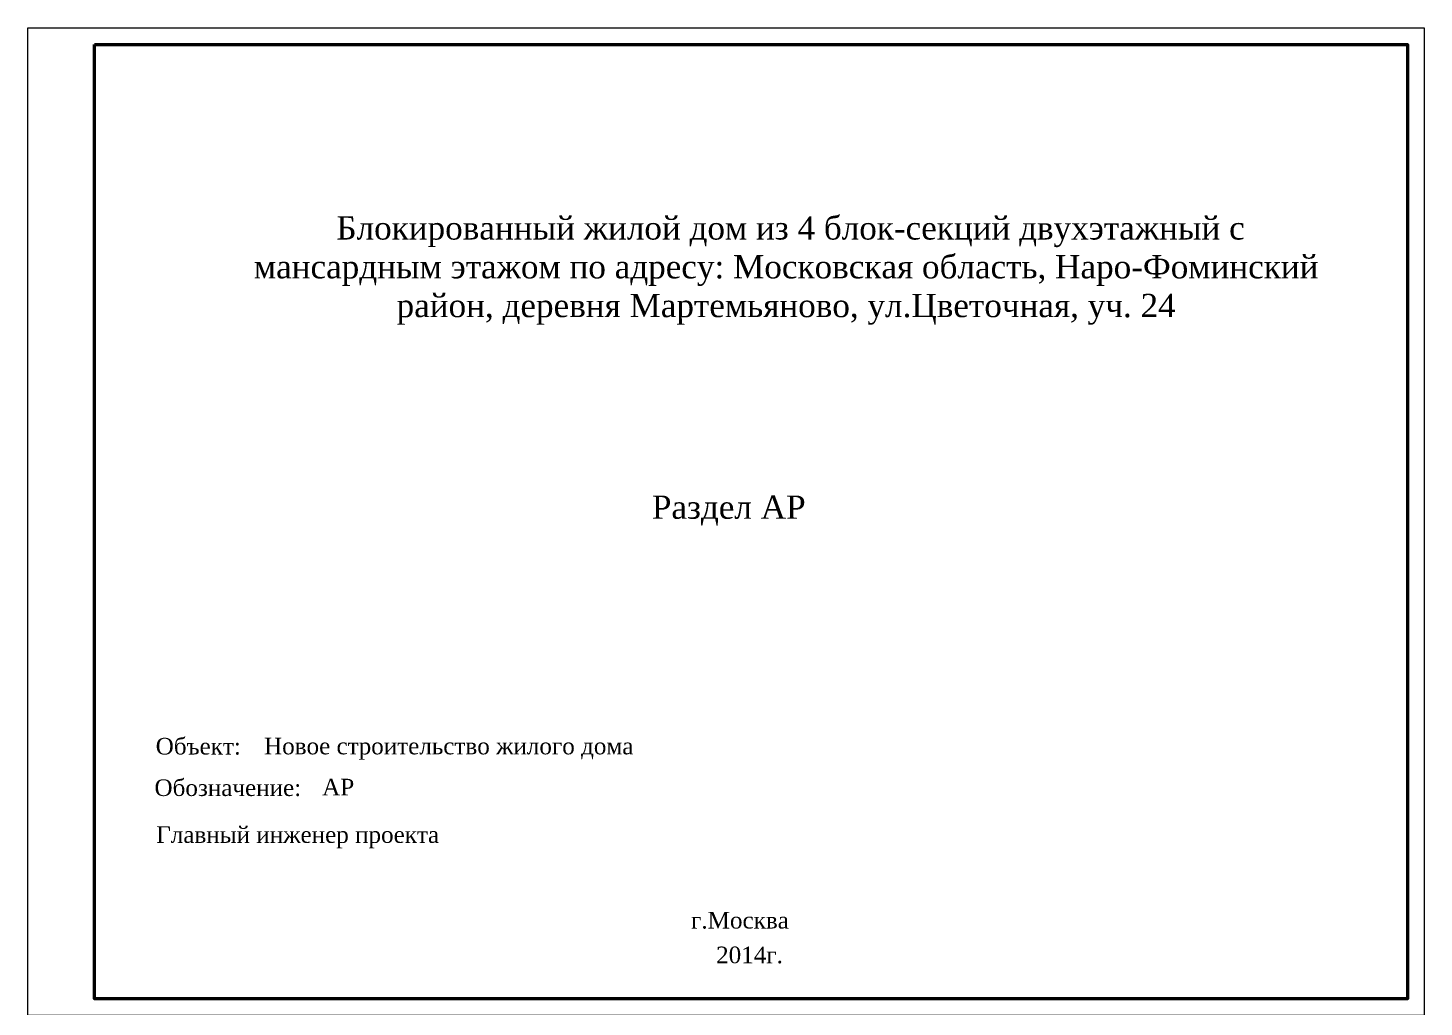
# Model space of a CAD drawing. Header units: millimetres. Extents: x -56498 to 234605, y -296269 to -29969.
# Drawn here: x 150605 to 192605, y -88619 to -59169 of the extents above; entities that cross this region are included whole.
import ezdxf

# ---------------------------------------------------------------- set-up
doc = ezdxf.new("R2010")
doc.units = ezdxf.units.MM
doc.header["$LTSCALE"] = 100
for name, color, linetype, lineweight in [('0.3', 7, 'Continuous', 30), ('0.5', 7, 'Continuous', 50), ('Штрихування 0.09', 253, 'Continuous', 9)]:
    doc.layers.add(name, color=color, linetype=linetype, lineweight=lineweight)
doc.styles.add('р', font='times.ttf')

msp = doc.modelspace()

# ---------------------------------------------------------------- linework, layer by layer
at = {"layer": '0.3', "color": 7, "extrusion": (1, 0, 0), "elevation": 192104.617}
msp.add_lwpolyline([(-82868.985, 0), (-88368.985, 0)], dxfattribs=at)
msp.add_lwpolyline([(-82868.985, 0), (-88368.985, 0)], dxfattribs=at)
at = {"layer": '0.5', "color": 0}
msp.add_lwpolyline([(152604.617, -59668.985), (192104.617, -59668.985), (192104.617, -88368.985), (152604.617, -88368.985)], close=True, dxfattribs=at)
at = {"layer": 'Штрихування 0.09'}
msp.add_lwpolyline([(150604.617, -59168.985), (192604.617, -59168.985), (192604.617, -88868.985), (150604.617, -88868.985)], close=True, dxfattribs=at)

# ---------------------------------------------------------------- texts
at = {"layer": '0.5', "style": 'р'}
for s, height, p in [('Раздел АР', 700, (169375.065, -73933.124)), ('Объект: ', 500, (154448.385, -81023.154)), ('Новое строительство жилого дома', 500, (157707.816, -81017.233)), ('Обозначение:', 500, (154411.254, -82270.044)), ('АР', 500, (159455.985, -82251.97)), ('Главный инженер проекта                                                   ', 500, (154466.396, -83681.22)), ('г.Москва', 500, (170553.946, -86257.112)), ('2014г.', 500, (171306.979, -87300.672))]:
    msp.add_text(s, height=height, dxfattribs=at).set_placement(p)
at = {"layer": '0.5', "insert": (173414.138, -66466.651), "char_height": 700, "width": 32848.87872, "attachment_point": 5, "style": 'р'}
msp.add_mtext(' Блокированный жилой дом из 4 блок-секций двухэтажный с мансардным этажом по адресу: Московская область, Наро-Фоминский район, деревня Мартемьяново, ул.Цветочная, уч. 24', dxfattribs=at)

doc.saveas('drawing.dxf')
